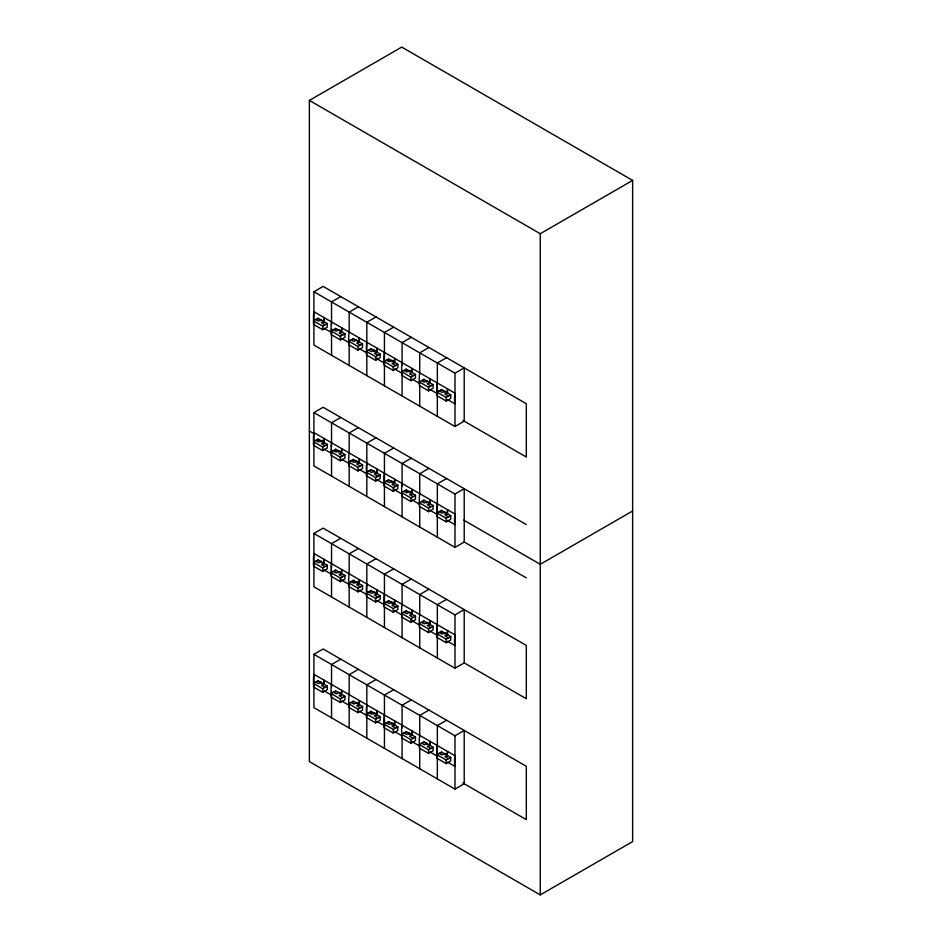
<?xml version="1.0" encoding="UTF-8"?>
<svg xmlns="http://www.w3.org/2000/svg" width="942" height="942" viewBox="0 0 942 942"><rect width="100%" height="100%" fill="white"/><g stroke="black" fill="none" stroke-linecap="round" stroke-linejoin="round"><path stroke-width="1.41" d="M318.066 319.091L318.078 318.208L313.498 320.833L313.498 324.413L322.729 329.747L327.286 327.133L327.31 323.542L323.707 321.457L321.434 322.753L325.037 324.837L327.31 323.542M318.066 560.808L318.078 559.937L313.498 562.562L313.498 566.13L322.729 571.464L327.286 568.85L327.31 565.259L318.078 559.937M318.078 439.066L327.31 444.4L327.286 447.992L322.729 450.606L313.498 445.272L313.498 441.692L318.078 439.066L318.066 439.949L320.845 441.551L321.293 440.397L324.154 442.045L324.154 438.501A32.982 19.04 -60 0 0 323.742 442.281L323.707 443.199L324.154 442.045M318.066 681.667L318.078 680.795L313.498 683.421L313.498 686.989L322.729 692.323L327.286 689.709L327.31 686.129L323.707 684.045L321.434 685.34L325.037 687.413L327.31 686.129M335.705 329.264L335.705 328.393L331.137 331.019L331.137 334.598L340.368 339.921L344.925 337.307L344.949 333.727L335.705 328.393M335.705 570.993L335.705 570.11L331.137 572.736L331.137 576.316L340.368 581.65L344.925 579.036L344.949 575.444L335.705 570.11M335.705 449.252L335.705 450.135L338.484 451.724L338.932 450.57L341.793 452.231L339.073 453.797L342.676 455.881L344.949 454.586L344.925 458.177L340.368 460.791L331.137 455.457L331.137 451.877L335.705 449.252L344.949 454.586M335.705 691.852L335.705 690.969L331.137 693.595L331.137 697.174L340.368 702.508L344.925 699.894L344.949 696.303L341.334 694.219L339.073 695.514L342.676 697.598L344.949 696.303M353.344 339.45L353.344 338.578L348.764 341.204L348.764 344.772L358.007 350.106L362.564 347.492L362.576 343.901L356.158 340.133L353.851 341.463L351.072 339.862M353.344 580.296L353.344 581.167L356.111 582.768L356.571 581.614L359.42 583.263L356.7 584.841L360.315 586.925L362.576 585.63L362.564 589.209L358.007 591.823L348.764 586.501L348.764 582.921L353.344 580.296L362.576 585.63M353.344 459.437L362.576 464.771L362.564 468.351L358.007 470.965L348.764 465.631L348.764 462.063L353.344 459.437L353.344 460.308L356.111 461.91L356.571 460.756M353.344 702.037L353.344 701.154L348.764 703.78L348.764 707.36L358.007 712.694L362.564 710.08L362.576 706.488L358.973 704.404L356.7 705.699L360.315 707.783L362.576 706.488M370.971 470.494L370.983 469.611L366.403 472.236L366.403 475.816L375.634 481.15L380.191 478.536L380.215 474.945L370.983 469.611M370.971 349.635L370.983 348.752L366.403 351.378L366.403 354.957L375.634 360.291L380.191 357.677L380.215 354.086L376.612 352.002L374.339 353.297L377.942 355.381L380.215 354.086M368.711 712.635L371.478 714.224L373.786 712.894L380.215 716.674L380.191 720.253L375.634 722.867L366.403 717.533L366.403 713.965L370.983 711.34L370.971 712.211L373.75 713.812L374.198 712.658L377.059 714.307L377.059 710.763A32.982 19.04 -60 0 0 376.647 714.542L376.612 715.461L377.059 714.307M370.971 591.352L370.983 590.481L366.403 593.107L366.403 596.675L375.634 602.009L380.191 599.395L380.215 595.803L370.983 590.481M388.61 480.679L388.61 479.796L384.042 482.422L384.042 486.001L393.273 491.335L397.83 488.721L397.854 485.13L388.61 479.796M388.599 360.715L388.61 358.937L384.042 361.563L384.042 365.143L393.273 370.465L397.83 367.851L397.854 364.271L394.239 362.187L391.978 363.482L395.581 365.567L397.854 364.271M388.61 722.396L388.61 721.513L384.042 724.139L384.042 727.719L393.273 733.053L397.83 730.439L397.854 726.847L388.61 721.513M388.61 601.538L388.61 600.655L384.042 603.28L384.042 606.86L393.273 612.194L397.83 609.58L397.854 605.989L388.61 600.655M406.249 489.981L406.249 490.853L409.016 492.454L409.476 491.3L412.325 492.949L409.605 494.526L413.22 496.599L415.481 495.315L415.469 498.895L410.912 501.509L401.669 496.175L401.669 492.607L406.249 489.981L415.481 495.315M406.249 369.123L406.249 369.994L409.016 371.595L409.476 370.442L412.325 372.09L409.605 373.656L413.22 375.74L415.481 374.445L415.469 378.036L410.912 380.65L401.669 375.316L401.669 371.749L406.249 369.123L409.016 370.712L409.016 371.595M406.249 732.582L406.249 731.698L401.669 734.324L401.669 737.904L410.912 743.238L415.469 740.624L415.481 737.033L411.878 734.948L409.605 736.244L413.22 738.328L415.481 737.033M406.249 611.711L406.249 610.84L401.669 613.466L401.669 617.045L410.912 622.368L415.469 619.754L415.481 616.174L406.249 610.84M423.888 501.038L423.888 500.155L419.308 502.781L419.308 506.36L428.539 511.694L433.096 509.08L433.12 505.489L423.888 500.155M423.888 380.179L423.888 379.296L419.308 381.922L419.308 385.502L428.539 390.836L433.096 388.222L433.12 384.63L423.888 379.296M423.888 742.755L423.888 741.884L419.308 744.51L419.308 748.078L428.539 753.412L433.096 750.798L433.12 747.218L423.888 741.884M423.888 621.897L423.888 621.025L419.308 623.651L419.308 627.219L428.539 632.553L433.096 629.939L433.12 626.348L423.888 621.025M441.515 511.223L441.515 510.34L436.947 512.966L436.947 516.546L446.178 521.88L450.735 519.266L450.759 515.674L441.515 510.34M441.515 390.353L441.515 389.482L436.947 392.108L436.947 395.687L446.178 401.009L450.735 398.395L450.759 394.816L441.515 389.482M441.515 752.941L441.515 752.069L436.947 754.683L436.947 758.263L446.178 763.597L450.735 760.983L450.759 757.392L447.144 755.319L444.883 756.603L448.486 758.687L450.759 757.392M441.504 632.977L441.515 631.199L436.947 633.825L436.947 637.404L446.178 642.738L450.735 640.124L450.759 636.533L441.515 631.199M323.742 321.422L323.707 322.341L324.154 317.642A32.982 19.04 -60 0 0 323.742 321.422L318.078 318.208M323.742 683.998L323.707 684.916L324.154 680.218A32.982 19.04 -60 0 0 323.742 683.998L318.078 680.795M333.444 571.405L336.212 573.007L338.932 571.441L341.793 573.089L341.345 574.243L341.334 573.36A32.982 19.04 -60 0 1 341.793 569.545L341.793 571.9M341.793 692.77L341.793 690.404A32.982 19.04 -60 0 0 341.381 694.183L341.345 695.102L341.793 693.948L338.932 692.299L336.212 693.865L333.444 692.264M356.158 340.133L359.42 341.546L358.973 342.7L358.973 341.828A32.982 19.04 -60 0 1 359.42 338.001L359.42 340.368M359.42 702.944L359.42 700.589A32.982 19.04 -60 0 0 359.008 704.369L358.973 705.275L359.42 704.133L356.571 702.473L353.851 704.051L351.072 702.449M376.647 351.967L376.612 352.885L377.059 348.187A32.982 19.04 -60 0 0 376.647 351.967L373.786 350.318L371.478 351.649L368.711 350.047M373.786 471.177L373.75 472.095L374.198 470.941M373.786 592.035L373.75 592.954L374.198 591.8L376.105 592.895M376.647 593.684L376.612 594.602L376.612 593.731A32.982 19.04 -60 0 1 377.059 589.904L377.059 593.448L374.339 595.014L377.942 597.098L380.215 595.803M388.61 359.809L391.389 361.41L391.837 360.256L394.698 361.905L394.698 358.36A32.982 19.04 -60 0 0 394.286 362.14L394.251 363.059L394.698 361.905M391.389 482.269L391.837 481.115L394.698 482.775L394.698 479.231A32.982 19.04 -60 0 0 394.286 483.01L394.251 483.917L394.698 482.775M391.389 603.127L391.837 601.985L394.698 603.634L394.698 600.089A32.982 19.04 -60 0 0 394.286 603.869L394.251 604.788L394.698 603.634M394.286 724.728L394.251 725.646L394.239 724.763A32.982 19.04 -60 0 1 394.698 720.948L394.698 724.492L391.978 726.058L395.581 728.142L397.854 726.847M429.552 503.369L429.517 504.288L429.517 503.405A32.982 19.04 -60 0 1 429.964 499.59L429.964 503.134L427.244 504.7L430.847 506.784L433.12 505.489M429.552 624.228L429.517 625.147L429.517 624.275A32.982 19.04 -60 0 1 429.964 620.448L429.964 623.993L427.244 625.559L430.847 627.643L433.12 626.348M429.552 745.087L429.517 746.005L429.517 745.134A32.982 19.04 -60 0 1 429.964 741.307L429.964 744.851L427.244 746.429L430.847 748.501L433.12 747.218M447.191 392.696L447.156 393.603L447.144 392.732A32.982 19.04 -60 0 1 447.603 388.905L447.603 392.449L444.883 394.027L448.486 396.111L450.759 394.816M447.191 513.555L447.156 514.462L447.144 513.59A32.982 19.04 -60 0 1 447.603 509.775L447.603 513.319L444.883 514.885L448.486 516.97L450.759 515.674M441.515 632.082L444.294 633.683L444.742 632.529L447.603 634.178L447.603 630.634A32.982 19.04 -60 0 0 447.191 634.413L447.156 635.332L447.603 634.178M447.191 755.272L447.156 756.191L447.603 751.492A32.982 19.04 -60 0 0 447.191 755.272L441.515 752.069M344.949 333.727L342.676 335.022L339.073 332.938L341.793 331.36M358.973 341.828L356.7 343.112L360.315 345.196L362.576 343.901M341.334 452.501L341.381 452.466A32.982 19.04 -60 0 1 341.793 448.686L341.793 451.041M429.517 382.546L429.964 378.731A32.982 19.04 -60 0 0 429.552 382.511L427.244 383.841L430.847 385.926L433.12 384.63M351.072 460.732L353.851 462.322L356.158 460.991M359.42 462.404L356.7 463.982L360.315 466.055L362.576 464.771M376.612 472.86L377.059 469.045A32.982 19.04 -60 0 0 376.647 472.825L376.612 473.744L376.612 472.86L374.339 474.156L377.942 476.24L380.215 474.945M391.425 481.362L389.117 482.693L386.35 481.091M323.707 563.186L324.154 559.36A32.982 19.04 -60 0 0 323.742 563.139L323.707 564.058L323.707 563.186L321.434 564.47L325.037 566.554L327.31 565.259M341.334 573.36L339.073 574.655L342.676 576.74L344.949 575.444M351.072 581.591L353.851 583.192L356.158 581.85M391.425 602.221L389.117 603.551L386.35 601.95M415.481 616.174L413.22 617.469L409.605 615.385L412.325 613.807L409.476 612.159L406.756 613.737L403.977 612.135M411.878 734.948L410.429 733.571M309.376 100.417L401.739 47.1L632.624 180.405L632.624 841.583L540.261 894.9L309.376 761.595L309.376 100.417L540.261 233.722L632.624 180.405M313.91 291.737L454.986 373.197L464.218 367.863L464.218 421.18L454.986 426.514L313.91 345.066L313.91 291.737L323.141 286.415L526.319 403.718L526.319 457.035L462.958 420.45M340.78 296.589L331.537 301.923L331.537 324.566M321.293 319.538L318.573 321.104L315.805 319.503M313.498 320.833L322.729 326.168L325.037 324.837M358.407 306.774L349.176 312.108L349.176 332.09A32.982 19.04 -60 0 0 349.035 341.946M331.137 331.019L340.368 336.353L342.676 335.022M376.046 316.959L366.815 322.282L366.815 375.611M348.764 341.204L358.007 346.526L360.315 345.196M393.685 327.133L384.442 332.467L384.442 385.784M366.403 351.378L375.634 356.712L377.942 355.381M411.313 337.318L402.081 342.652L402.081 365.296M313.91 412.608L454.986 494.055L464.218 488.721L464.218 542.039L454.986 547.373L313.91 465.925L313.91 412.608L323.141 407.274L526.319 524.576M384.042 361.563L393.273 366.897L395.581 365.567M428.951 347.504L419.72 352.826L419.72 372.808A32.982 19.04 -60 0 0 419.72 383.476L412.325 379.214M340.78 417.447L331.537 422.781L331.537 446.767M401.669 371.749L410.912 377.071L413.22 375.74M446.59 357.677L437.347 363.011L437.347 416.329M427.103 380.627L424.383 382.193L421.616 380.592M313.498 441.692L322.729 447.026L327.31 444.4M358.407 427.633L349.176 432.967L349.176 452.949A32.982 19.04 -60 0 0 349.035 462.816M419.308 381.922L428.539 387.256L430.847 385.926M444.742 390.8L442.022 392.378L439.255 390.777M331.137 451.877L340.368 457.211L342.676 455.881M376.046 437.818L366.815 443.152L366.815 496.469M436.947 392.108L446.178 397.442L448.486 396.111M348.764 462.063L358.007 467.397L360.315 466.055M393.685 447.992L384.442 453.326L384.442 506.655M366.403 472.236L375.634 477.57L377.942 476.24M411.313 458.177L402.081 463.511L402.081 486.154M313.91 533.466L454.986 614.914L464.218 609.58L464.218 662.909L454.986 668.231L313.91 586.784L313.91 533.466L323.141 528.132L526.319 645.435L526.319 698.752L464.1 662.827M384.042 482.422L393.273 487.756L397.854 485.13M428.951 468.362L419.72 473.696L419.72 493.679A32.982 19.04 -60 0 0 419.72 504.335L412.325 500.072M340.78 538.318L331.537 543.64L331.537 567.626M401.669 492.607L410.912 497.941L413.22 496.599M446.59 478.536L437.347 483.87L437.347 537.199M321.293 561.255L318.573 562.821L315.805 561.22M313.498 562.562L322.729 567.885L325.037 566.554M358.407 548.491L349.176 553.825L349.176 573.808A32.982 19.04 -60 0 0 349.035 583.675M419.308 502.781L428.539 508.115L430.847 506.784M444.742 511.659L442.022 513.237L439.255 511.636M331.137 572.736L340.368 578.07L342.676 576.74M376.046 558.677L366.815 564.011L366.815 617.328M436.947 512.966L446.178 518.3L448.486 516.97M348.764 582.921L358.007 588.255L360.315 586.925M393.685 568.862L384.442 574.184L384.442 627.513M366.403 593.107L375.634 598.429L377.942 597.098M411.313 579.036L402.081 584.37L402.081 604.352A32.982 19.04 -60 0 0 401.822 613.395M313.91 654.325L454.986 735.773L464.218 730.45L464.218 783.768L454.986 789.102L313.91 707.642L313.91 654.325L323.141 648.991L526.319 766.293L526.319 819.622L462.828 782.955M384.042 603.28L393.273 608.614L397.854 605.989M428.951 589.221L419.72 594.555L419.72 614.537A32.982 19.04 -60 0 0 419.72 625.194L412.325 620.931A32.982 19.04 -60 0 1 412.184 620.13M340.78 659.176L331.537 664.51L331.537 687.154M401.669 613.466L410.912 618.8L413.22 617.469M446.59 599.406L437.347 604.729L437.347 658.058M321.293 682.114L318.573 683.68L315.805 682.09M313.498 683.421L322.729 688.755L325.037 687.413M632.624 510.988L540.261 564.305L463.711 520.114M358.407 669.35L349.176 674.684L349.176 694.666A32.982 19.04 -60 0 0 349.035 704.534M419.308 623.651L428.539 628.973L430.847 627.643M331.137 693.595L340.368 698.929L342.676 697.598M376.046 679.535L366.815 684.869L366.815 738.187M436.947 633.825L446.178 639.159L450.759 636.533M348.764 703.78L358.007 709.114L360.315 707.783M393.685 689.721L384.442 695.055L384.442 748.372M366.403 713.965L375.634 719.299L380.215 716.674M411.313 699.894L402.081 705.228L402.081 727.883M384.042 724.139L393.273 729.473L395.581 728.142M428.951 710.08L419.72 715.414L419.72 735.396A32.982 19.04 -60 0 0 419.72 746.064L412.325 741.79M409.476 733.017L406.756 734.595L403.977 732.994M401.669 734.324L410.912 739.658L413.22 738.328M446.59 720.265L437.347 725.599L437.347 778.916M427.103 743.203L424.383 744.769L421.616 743.179M419.308 744.51L428.539 749.844L430.847 748.501M436.947 754.683L446.178 760.017L448.486 758.687M323.707 442.316L321.434 443.611L325.037 445.696M373.75 471.212L371.478 472.507L368.711 470.906M394.239 483.046L391.978 484.341L395.581 486.425M373.75 592.071L371.478 593.366L368.711 591.764M394.239 603.904L391.978 605.2L395.581 607.284M447.144 634.449L444.883 635.744L448.486 637.828M376.612 714.589L374.339 715.885L377.942 717.957M340.839 330.819L338.932 329.712L336.212 331.29L333.444 329.688M377.059 351.731L374.198 350.083L373.75 351.225L373.75 350.353L370.983 348.752M394.286 362.14L391.425 360.492L389.117 361.834L386.35 360.233M353.344 338.578L356.111 340.168M388.61 358.937L391.389 360.539L391.389 361.41M411.878 372.373L415.481 374.445M403.977 370.406L406.756 372.008L409.063 370.677L411.925 372.325A32.982 19.04 -60 0 1 412.325 368.546L412.325 370.913M324.154 328.299L331.537 332.573A32.982 19.04 -60 0 1 331.537 321.905M341.793 338.484L349.176 342.747M359.42 348.67L366.815 352.932A32.982 19.04 -60 0 1 366.815 342.264M394.698 369.028L402.081 373.291M429.964 389.387L437.347 393.662A32.982 19.04 -60 0 1 437.347 382.994M447.603 399.573L454.986 403.835A32.982 19.04 -60 0 1 454.986 393.179L313.91 311.72A32.982 19.04 -60 0 0 313.91 322.388M309.376 431.012L314.239 433.815M429.964 503.134L427.103 501.485L424.383 503.052L421.616 501.45M315.805 440.361L318.573 441.963L320.881 440.632L320.845 441.551M333.444 450.547L336.212 452.148L338.519 450.806L338.484 451.724M403.977 491.277L406.756 492.866L409.063 491.536L409.016 492.454M324.154 449.169L331.537 453.432A32.982 19.04 -60 0 1 331.537 442.764M341.793 459.343L349.176 463.605M359.42 469.528L366.815 473.791A32.982 19.04 -60 0 1 366.815 463.123M377.059 479.713L384.442 483.976A32.982 19.04 -60 0 1 384.442 473.308M402.081 494.15L394.698 489.887A32.982 19.04 -60 0 1 394.557 489.086M429.964 510.258L437.347 514.52A32.982 19.04 -60 0 1 437.347 503.852M447.603 520.431L454.986 524.706A32.982 19.04 -60 0 1 454.986 514.038L313.91 432.578A32.982 19.04 -60 0 0 313.91 443.246M464.1 541.968L526.319 577.893M429.964 623.993L427.103 622.344L424.383 623.91L421.616 622.309M439.255 632.494L442.022 634.096L444.33 632.765L444.294 633.683M324.154 570.028L331.537 574.29A32.982 19.04 -60 0 1 331.537 563.622M349.176 584.476L341.793 580.201A32.982 19.04 -60 0 1 341.652 579.412M359.42 590.387L366.815 594.649A32.982 19.04 -60 0 1 366.815 583.993M377.059 600.572L384.442 604.835A32.982 19.04 -60 0 1 384.442 594.167M394.698 610.746L402.081 615.02M429.964 631.116L437.347 635.379A32.982 19.04 -60 0 1 437.347 624.711M447.603 641.29L454.986 645.564A32.982 19.04 -60 0 1 454.986 634.896L313.91 553.449A32.982 19.04 -60 0 0 313.91 564.105M394.698 724.492L391.837 722.844L389.117 724.41L386.35 722.808M446.649 754.483L444.742 753.388L442.022 754.954L439.255 753.353M341.381 694.183L335.705 690.969M359.008 704.369L356.158 702.72L356.111 703.627L356.111 702.756L353.344 701.154M370.983 711.34L373.75 712.941L373.75 713.812M406.249 731.698L411.925 734.913A32.982 19.04 -60 0 1 412.325 731.133L412.325 733.488M324.154 690.886L331.537 695.149A32.982 19.04 -60 0 1 331.537 684.481M341.793 701.072L349.176 705.334M359.42 711.245L366.815 715.52A32.982 19.04 -60 0 1 366.815 704.851M377.059 721.431L384.442 725.693A32.982 19.04 -60 0 1 384.442 715.037M394.698 731.616L402.081 735.879M429.964 751.975L437.347 756.238A32.982 19.04 -60 0 1 437.347 745.581M447.603 762.16L454.986 766.423A32.982 19.04 -60 0 1 454.986 755.755L313.91 674.307A32.982 19.04 -60 0 0 313.91 684.964M411.878 493.231L411.878 494.103L411.925 493.184A32.982 19.04 -60 0 1 412.325 489.404L412.325 491.771M411.878 614.09L411.878 614.961L411.925 614.054A32.982 19.04 -60 0 1 412.325 610.263L412.325 612.63M358.973 583.545L358.973 584.417L359.008 583.51A32.982 19.04 -60 0 1 359.42 579.719L359.42 582.085M356.111 461.038L356.111 461.91M356.111 581.897L356.111 582.768M540.261 233.722L540.261 894.9M454.986 373.197L454.986 426.514M454.986 494.055L454.986 547.373M454.986 614.914L454.986 668.231M454.986 735.773L454.986 789.102M446.178 397.442L446.178 401.009M446.178 518.3L446.178 521.88M446.178 639.159L446.178 642.738M446.178 760.017L446.178 763.597M428.539 387.256L428.539 390.836M428.539 508.115L428.539 511.694M428.539 628.973L428.539 632.553M428.539 749.844L428.539 753.412M419.72 384.889L419.72 406.155M419.72 505.76L419.72 527.014M419.72 626.618L419.72 647.872M419.72 747.477L419.72 768.731M410.912 377.071L410.912 380.65M410.912 497.941L410.912 501.509M410.912 618.8L410.912 622.368M410.912 739.658L410.912 743.238M402.081 374.716L402.081 395.97M402.081 495.574L402.081 516.828M402.081 616.433L402.081 637.687M402.081 737.292L402.081 758.557M393.273 366.897L393.273 370.465M393.273 487.756L393.273 491.335M393.273 608.614L393.273 612.194M393.273 729.473L393.273 733.053M375.634 356.712L375.634 360.291M375.634 477.57L375.634 481.15M375.634 598.429L375.634 602.009M375.634 719.299L375.634 722.867M359.42 461.227L359.42 458.86A32.982 19.04 -60 0 0 359.008 462.64M358.007 346.526L358.007 350.106M358.007 467.397L358.007 470.965M358.007 588.255L358.007 591.823M358.007 709.114L358.007 712.694M349.176 344.171L349.176 365.425M349.176 465.03L349.176 486.284M349.176 585.889L349.176 607.143M349.176 706.747L349.176 728.013M341.793 330.183L341.793 327.816A32.982 19.04 -60 0 0 341.381 331.596M340.368 336.353L340.368 339.921M340.368 457.211L340.368 460.791M340.368 578.07L340.368 581.65M340.368 698.929L340.368 702.508M331.537 328.57L331.537 355.24M331.537 449.428L331.537 476.11M331.537 570.287L331.537 596.969M331.537 691.157L331.537 717.828M322.729 326.168L322.729 329.747M322.729 447.026L322.729 450.606M322.729 567.885L322.729 571.464M322.729 688.755L322.729 692.323M401.94 493.361A32.982 19.04 -60 0 1 402.081 483.493M384.442 352.449A32.982 19.04 -60 0 0 384.442 363.117L377.059 358.843A32.982 19.04 -60 0 1 376.918 358.054M401.822 734.265A32.982 19.04 -60 0 1 402.081 725.21M401.94 372.502A32.982 19.04 -60 0 1 402.081 362.635M320.881 319.774L320.845 320.68L320.881 319.774M320.881 561.491L320.845 562.409L320.881 561.491M320.881 682.349L320.845 683.268L320.881 682.349M338.519 571.676L338.484 572.583L338.519 571.676M391.425 723.079L391.389 723.998L391.425 723.079M409.063 733.265L409.016 734.171L409.063 733.265M426.691 380.862L426.655 381.769L426.691 380.862M426.691 501.721L426.655 502.639L426.691 501.721M426.691 622.58L426.655 623.498L426.691 622.58M426.691 743.438L426.655 744.357L426.691 743.438M444.33 391.036L444.294 391.954L444.33 391.036M444.33 511.906L444.294 512.813L444.33 511.906"/></g></svg>
